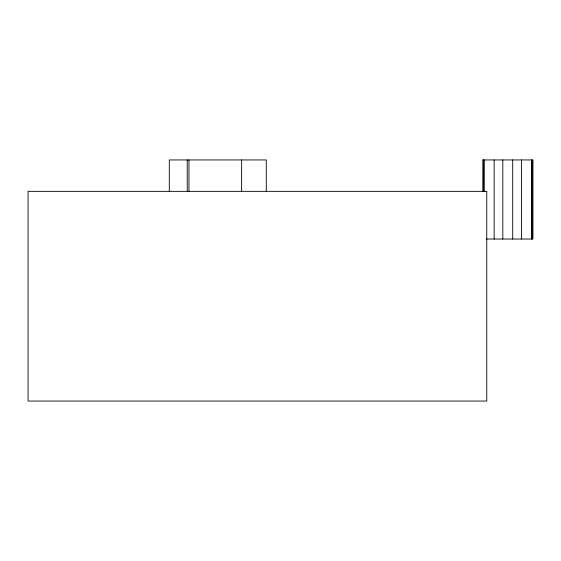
<?xml version="1.0" encoding="UTF-8"?>
<svg xmlns="http://www.w3.org/2000/svg" width="561" height="561" viewBox="0 0 561 561"><rect width="100%" height="100%" fill="white"/><g stroke="black" fill="none" stroke-linecap="round" stroke-linejoin="round"><path stroke-width="0.84" d="M482.79 159.948L532.95 159.948L532.95 239.035L486.499 239.035M532.024 159.948L532.024 239.035M531.632 159.948L531.632 239.035M521.492 159.948L521.492 239.035M512.705 159.948L512.705 239.035M502.817 159.948L502.817 239.035M494.143 159.948L494.143 239.035M483.968 159.948L483.968 191.238M483.891 159.948L483.891 191.238M482.86 159.948L482.79 191.238M266.279 191.35L266.279 159.948L169.303 159.948L169.303 191.35M241.63 159.948L241.63 191.35M188.952 159.948L188.952 191.35M187.234 159.948L187.234 191.35M486.766 191.35L28.05 191.35L28.05 401.052L486.766 401.052L486.766 191.35"/></g></svg>
